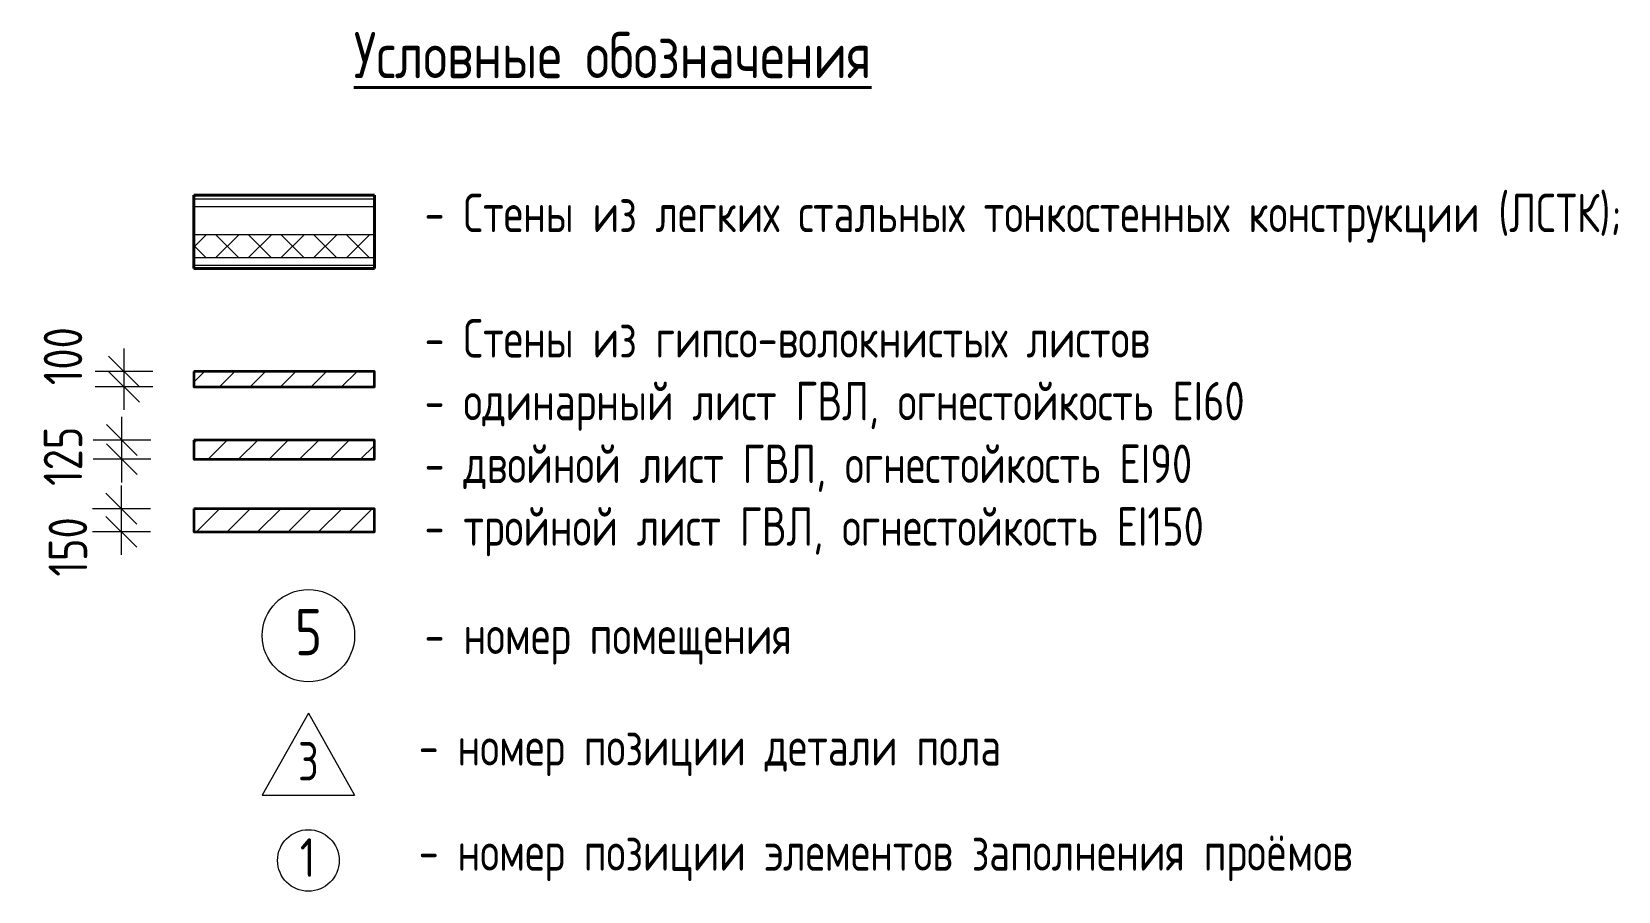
# Model space of a CAD drawing. Header units: millimetres. Extents: x -60256 to 201272, y 21388 to 77592.
# Drawn here: x 190974 to 201272, y 21388 to 26969 of the extents above.
import ezdxf

# ---------------------------------------------------------------- set-up
doc = ezdxf.new("R2010")
doc.units = ezdxf.units.MM
doc.header["$MEASUREMENT"] = 0
for name, color, linetype, lineweight in [('0_Ном._пера__1', 7, 'Continuous', 25), ('0_Ном._пера__96', 7, 'Continuous', 13), ('0_Ном._пера__98', 7, 'Continuous', 35), ('0_Ном._пера__99', 7, 'Continuous', 40), ('марки окон дверей_Ном._пера__96', 7, 'Continuous', 13), ('размеры внутр_Ном._пера__96', 7, 'Continuous', 13), ('размеры внутр_Ном._пера__97', 7, 'Continuous', 20), ('стены наруж_Ном._пера__96', 7, 'Continuous', 13), ('стены наруж_Ном._пера__99', 7, 'Continuous', 40), ('экспликац проемов_Ном._пера__1', 7, 'Continuous', 25), ('экспликац проемов_Ном._пера__97', 7, 'Continuous', 20), ('№ помещений_Ном._пера__96', 7, 'Continuous', 13)]:
    doc.layers.add(name, color=color, linetype=linetype, lineweight=lineweight)
for name, color, linetype in [('марки окон дверей', 7, 'Continuous'), ('размеры внутр', 7, 'Continuous'), ('стены наруж', 7, 'Continuous'), ('№ помещений', 7, 'Continuous')]:
    doc.layers.add(name, color=color, linetype=linetype)
doc.styles.add('СГЕНЕРИР_СТИЛЬ_3', font='gost_2_304-81_type.ttf')
doc.styles.add('СГЕНЕРИР_СТИЛЬ_5', font='CS_Gost2304.shx')
doc.styles.add('СГЕНЕРИР_СТИЛЬ_8', font='gost_2_304-81_type.ttf')
doc.dimstyles.new('СГЕНЕРИР_СТИЛЬ__23', dxfattribs={"dimtxt": 250, "dimasz": 190, "dimexe": 0.18, "dimexo": 0, "dimgap": 0.09, "dimtad": 1, "dimdec": 0, "dimzin": 0, "dimdsep": 46, "dimtxsty": 'СГЕНЕРИР_СТИЛЬ_3', "dimblk": 'ARROWHEAD_6', "dimblk1": 'ARROWHEAD_6', "dimblk2": 'ARROWHEAD_6', "dimcen": 0.09, "dimclrd": 7, "dimclre": 7, "dimclrt": 7, "dimadec": 0, "dimazin": 0, "dimtfac": 1, "dimtdec": 4, "dimtmove": 2, "dimatfit": 3, "dimfxl": 1, "dimtolj": 1, "dimtzin": 0, "dimarcsym": 0})
pattern_1 = [(45, (141649.54, -11229.02), (-98.99495, 98.99495), [])]

# ---------------------------------------------------------------- blocks, each defined once
blk = doc.blocks.new('Стена_108_4', base_point=(193198, 25778))
at = {"layer": 'стены наруж_Ном._пера__96', "linetype": 'Continuous'}
h = blk.add_hatch(dxfattribs=at)
h.set_pattern_fill('УТЕПЛИТ_МЕЛКИЙ_0004', color=256, style=0, pattern_type=2)
h.set_pattern_definition([(45, (141649.54, -11229.02), (-106.066, 106.066), []), (135, (141649.54, -11229.02), (106.066, 106.066), [])])
h.paths.add_polyline_path([(192026, 25503), (193198, 25503), (193198, 25653), (192026, 25653)])
for p, q in [((193198, 25883), (192026, 25883)), ((193198, 25833), (192026, 25833)), ((192026, 25653), (193198, 25653)), ((192026, 25503), (193198, 25503)), ((192026, 25453), (193198, 25453))]:
    blk.add_line(p, q, dxfattribs=at)
at = {"layer": 'стены наруж_Ном._пера__99', "linetype": 'Continuous', "flags": 128}
for points in [[(193198, 25908), (192026, 25908)], [(192026, 25883), (192026, 25908)], [(192026, 25833), (192026, 25883)], [(193198, 25883), (193198, 25908)], [(193198, 25833), (193198, 25883)], [(192026, 25653), (192026, 25833)], [(193198, 25653), (193198, 25833)], [(192026, 25503), (192026, 25653)], [(193198, 25503), (193198, 25653)], [(192026, 25453), (192026, 25503)], [(192026, 25433), (192026, 25453)], [(193198, 25453), (193198, 25503)], [(193198, 25433), (193198, 25453)], [(192026, 25433), (193198, 25433)]]:
    blk.add_lwpolyline(points, dxfattribs=at)
blk = doc.blocks.new('Номер помещения 15_22')
at = {"layer": '№ помещений_Ном._пера__96', "linetype": 'Continuous'}
blk.add_circle((0, 0), 300, dxfattribs=at)
at = {"layer": '№ помещений_Ном._пера__96', "insert": (-87, 23), "char_height": 300, "attachment_point": 4, "style": 'СГЕНЕРИР_СТИЛЬ_5'}
blk.add_mtext('{5}', dxfattribs=at)
blk = doc.blocks.new('Номер помещения 16_11')
at = {"layer": 'марки окон дверей_Ном._пера__96', "linetype": 'Continuous'}
blk.add_circle((0, 0), 200, dxfattribs=at)
at = {"layer": 'марки окон дверей_Ном._пера__96', "insert": (-55, 19), "char_height": 250, "attachment_point": 4, "style": 'СГЕНЕРИР_СТИЛЬ_5'}
blk.add_mtext('{1}', dxfattribs=at)
blk = doc.blocks.new('*D545', base_point=(141650, -11229))
at = {"layer": 'размеры внутр_Ном._пера__96', "linetype": 'Continuous', "transparency": 16777216}
for p, q in [((191573, 24763), (191573, 24913)), ((191761, 24763), (191386, 24763)), ((191573, 24663), (191573, 24763)), ((191761, 24663), (191386, 24663)), ((191573, 24513), (191573, 24663))]:
    blk.add_line(p, q, dxfattribs=at)
at = {"layer": 'размеры внутр_Ном._пера__97', "linetype": 'Continuous', "transparency": 16777216}
for p, q in [((191473, 24863), (191673, 24663)), ((191673, 24563), (191473, 24763))]:
    blk.add_line(p, q, dxfattribs=at)
at = {"layer": 'размеры внутр_Ном._пера__96', "transparency": 16777216, "insert": (191302, 24674), "char_height": 250, "attachment_point": 7, "rotation": 90, "style": 'СГЕНЕРИР_СТИЛЬ_3'}
blk.add_mtext('{100}', dxfattribs=at)
blk = doc.blocks.new('ARROWHEAD_6')
at = {"color": 0, "linetype": 'Continuous', "lineweight": 0}
for p, q in [((0, 0), (-1, 0)), ((-0.5, -0.5), (0.5, 0.5))]:
    blk.add_line(p, q, dxfattribs=at)
blk = doc.blocks.new('*D546', base_point=(141650, -11229))
at = {"layer": 'размеры внутр_Ном._пера__96', "linetype": 'Continuous', "transparency": 16777216}
for p, q in [((191559, 24318), (191559, 24468)), ((191747, 24318), (191372, 24318)), ((191559, 24193), (191559, 24318)), ((191747, 24193), (191372, 24193)), ((191559, 24043), (191559, 24193))]:
    blk.add_line(p, q, dxfattribs=at)
at = {"layer": 'размеры внутр_Ном._пера__97', "linetype": 'Continuous', "transparency": 16777216}
for p, q in [((191459, 24418), (191659, 24218)), ((191659, 24093), (191459, 24293))]:
    blk.add_line(p, q, dxfattribs=at)
at = {"layer": 'размеры внутр_Ном._пера__96', "transparency": 16777216, "insert": (191302, 24020), "char_height": 250, "attachment_point": 7, "rotation": 90, "style": 'СГЕНЕРИР_СТИЛЬ_3'}
blk.add_mtext('{125}', dxfattribs=at)
blk = doc.blocks.new('*D547', base_point=(141650, -11229))
at = {"layer": 'размеры внутр_Ном._пера__96', "linetype": 'Continuous', "transparency": 16777216}
for p, q in [((191556, 23872), (191556, 24022)), ((191744, 23872), (191369, 23872)), ((191556, 23722), (191556, 23872)), ((191744, 23722), (191369, 23722)), ((191556, 23572), (191556, 23722))]:
    blk.add_line(p, q, dxfattribs=at)
at = {"layer": 'размеры внутр_Ном._пера__97', "linetype": 'Continuous', "transparency": 16777216}
for p, q in [((191456, 23972), (191656, 23772)), ((191656, 23622), (191456, 23822))]:
    blk.add_line(p, q, dxfattribs=at)
at = {"layer": 'размеры внутр_Ном._пера__96', "transparency": 16777216, "insert": (191334, 23431), "char_height": 250, "attachment_point": 7, "rotation": 90, "style": 'СГЕНЕРИР_СТИЛЬ_3'}
blk.add_mtext('{150}', dxfattribs=at)

msp = doc.modelspace()

# ---------------------------------------------------------------- hatches: boundary and pattern name
at = {"layer": '0_Ном._пера__96', "linetype": 'Continuous'}
h = msp.add_hatch(dxfattribs=at)
h.set_pattern_fill('ГАЗОБЕТОНН_0004', color=256, style=0, pattern_type=2)
h.set_pattern_definition(pattern_1)
h.paths.add_polyline_path([(192025.75161, 24763.48428), (192025.75161, 24663.48428), (193198.18669, 24663.48428), (193198.18669, 24763.48428)])
h = msp.add_hatch(dxfattribs=at)
h.set_pattern_fill('ГАЗОБЕТОНН_0004', color=256, style=0, pattern_type=2)
h.set_pattern_definition(pattern_1)
h.paths.add_polyline_path([(192025.75161, 24317.71869), (192025.75161, 24192.85131), (193198.18669, 24192.85131), (193198.18669, 24317.71869)])
h = msp.add_hatch(dxfattribs=at)
h.set_pattern_fill('ГАЗОБЕТОНН_0004', color=256, style=0, pattern_type=2)
h.set_pattern_definition(pattern_1)
h.paths.add_polyline_path([(192025.75161, 23872.08573), (192025.75161, 23722.21834), (193198.18669, 23722.21834), (193198.18669, 23872.08573)])

# ---------------------------------------------------------------- linework, layer by layer
at = {"layer": '0_Ном._пера__98', "linetype": 'Continuous', "flags": 128}
for points in [[(192025.75161, 24763.48428), (192025.75161, 24663.48428), (193198.18669, 24663.48428), (193198.18669, 24763.48428)], [(192025.75161, 24317.71869), (192025.75161, 24192.85131), (193198.18669, 24192.85131), (193198.18669, 24317.71869)], [(192025.75161, 23872.08573), (192025.75161, 23722.21834), (193198.18669, 23722.21834), (193198.18669, 23872.08573)]]:
    msp.add_lwpolyline(points, close=True, dxfattribs=at)
at = {"layer": 'экспликац проемов_Ном._пера__97', "linetype": 'Continuous'}
for p, q in [((192769.79048, 22545.28428), (192469.79048, 22011.95094)), ((192769.79048, 22545.28428), (193069.79048, 22011.95094)), ((192469.79048, 22011.95094), (193069.79048, 22011.95094))]:
    msp.add_line(p, q, dxfattribs=at)

# ---------------------------------------------------------------- block references
at = {"layer": 'марки окон дверей', "color": 102, "linetype": 'Continuous', "lineweight": 15, "zscale": 1000}
msp.add_blockref('Номер помещения 16_11', (192769.79048, 21587.74368), dxfattribs=at)
at = {"layer": 'стены наруж'}
msp.add_blockref('Стена_108_4', (193198.18669, 25777.5197), dxfattribs=at)
at = {"layer": '№ помещений', "color": 102, "linetype": 'Continuous', "lineweight": 15, "zscale": 1000}
msp.add_blockref('Номер помещения 15_22', (192769.79048, 23047.74834), dxfattribs=at)

# ---------------------------------------------------------------- texts
at = {"layer": '0_Ном._пера__1', "linetype": 'Continuous', "char_height": 250, "attachment_point": 4, "style": 'СГЕНЕРИР_СТИЛЬ_8'}
for s, insert in [('{\\W0.950000x;- номер позиции детали пола}', (193485.4935, 22295.13782)), ('{\\W0.950000x;- номер позиции элементов заполнения проёмов}', (193485.4935, 21612.37576))]:
    msp.add_mtext(s, dxfattribs=dict(at, insert=insert))
at = {"layer": '0_Ном._пера__99', "linetype": 'Continuous', "attachment_point": 4, "style": 'СГЕНЕРИР_СТИЛЬ_8'}
for s, insert, char_height in [('{\\LУсловные обозначения}', (193064.09105, 26817.22917), 300), ('{\\W0.950000x;- номер помещения}', (193523.48254, 23018.66158), 250)]:
    msp.add_mtext(s, dxfattribs=dict(at, insert=insert, char_height=char_height))
at = {"layer": '0_Ном._пера__99', "linetype": 'Continuous', "insert": (193523.47849, 24740.63895), "char_height": 250, "attachment_point": 4, "line_spacing_factor": 0.977314, "style": 'СГЕНЕРИР_СТИЛЬ_8'}
msp.add_mtext('{\\W0.950000x;- Стены из легких стальных тонкостенных конструкции (ЛСТК);\\P\\P- Стены из гипсо-волокнистых листов\\P- одинарный лист ГВЛ, огнестойкость EI60\\P- двойной лист ГВЛ, огнестойкость EI90\\P- тройной лист ГВЛ, огнестойкость EI150}', dxfattribs=at)
at = {"layer": 'экспликац проемов_Ном._пера__1', "linetype": 'Continuous', "insert": (192769.79048, 22232.27887), "char_height": 250, "attachment_point": 5, "style": 'СГЕНЕРИР_СТИЛЬ_3'}
msp.add_mtext('{\\W0.950000x;3}', dxfattribs=at)

# ---------------------------------------------------------------- dimensions: what is measured, and where the dimension line sits
at = {"layer": 'размеры внутр', "linetype": 'Continuous'}
for base, p1, p2, picture, middle in [((191573.20254, 24763.48428), (192025.75161, 24663.48428), (192025.75161, 24763.48428), '*D545', (191177.20031, 24958.24368)), ((191559.42642, 24317.71869), (192025.75161, 24192.85131), (192025.75161, 24317.71869), '*D546', (191177.20031, 24304.32784)), ((191556.10705, 23872.08573), (192025.75161, 23722.21834), (192025.75161, 23872.08573), '*D547', (191208.52306, 23715.64776))]:
    dim = msp.add_linear_dim(base=base, p1=p1, p2=p2, angle=90, dimstyle='СГЕНЕРИР_СТИЛЬ__23', dxfattribs=at)
    dim.commit()
    dim.dimension.update_dxf_attribs({"geometry": picture, "text_midpoint": middle, "dimtype": 160, "text_rotation": 90})

doc.saveas('drawing.dxf')
